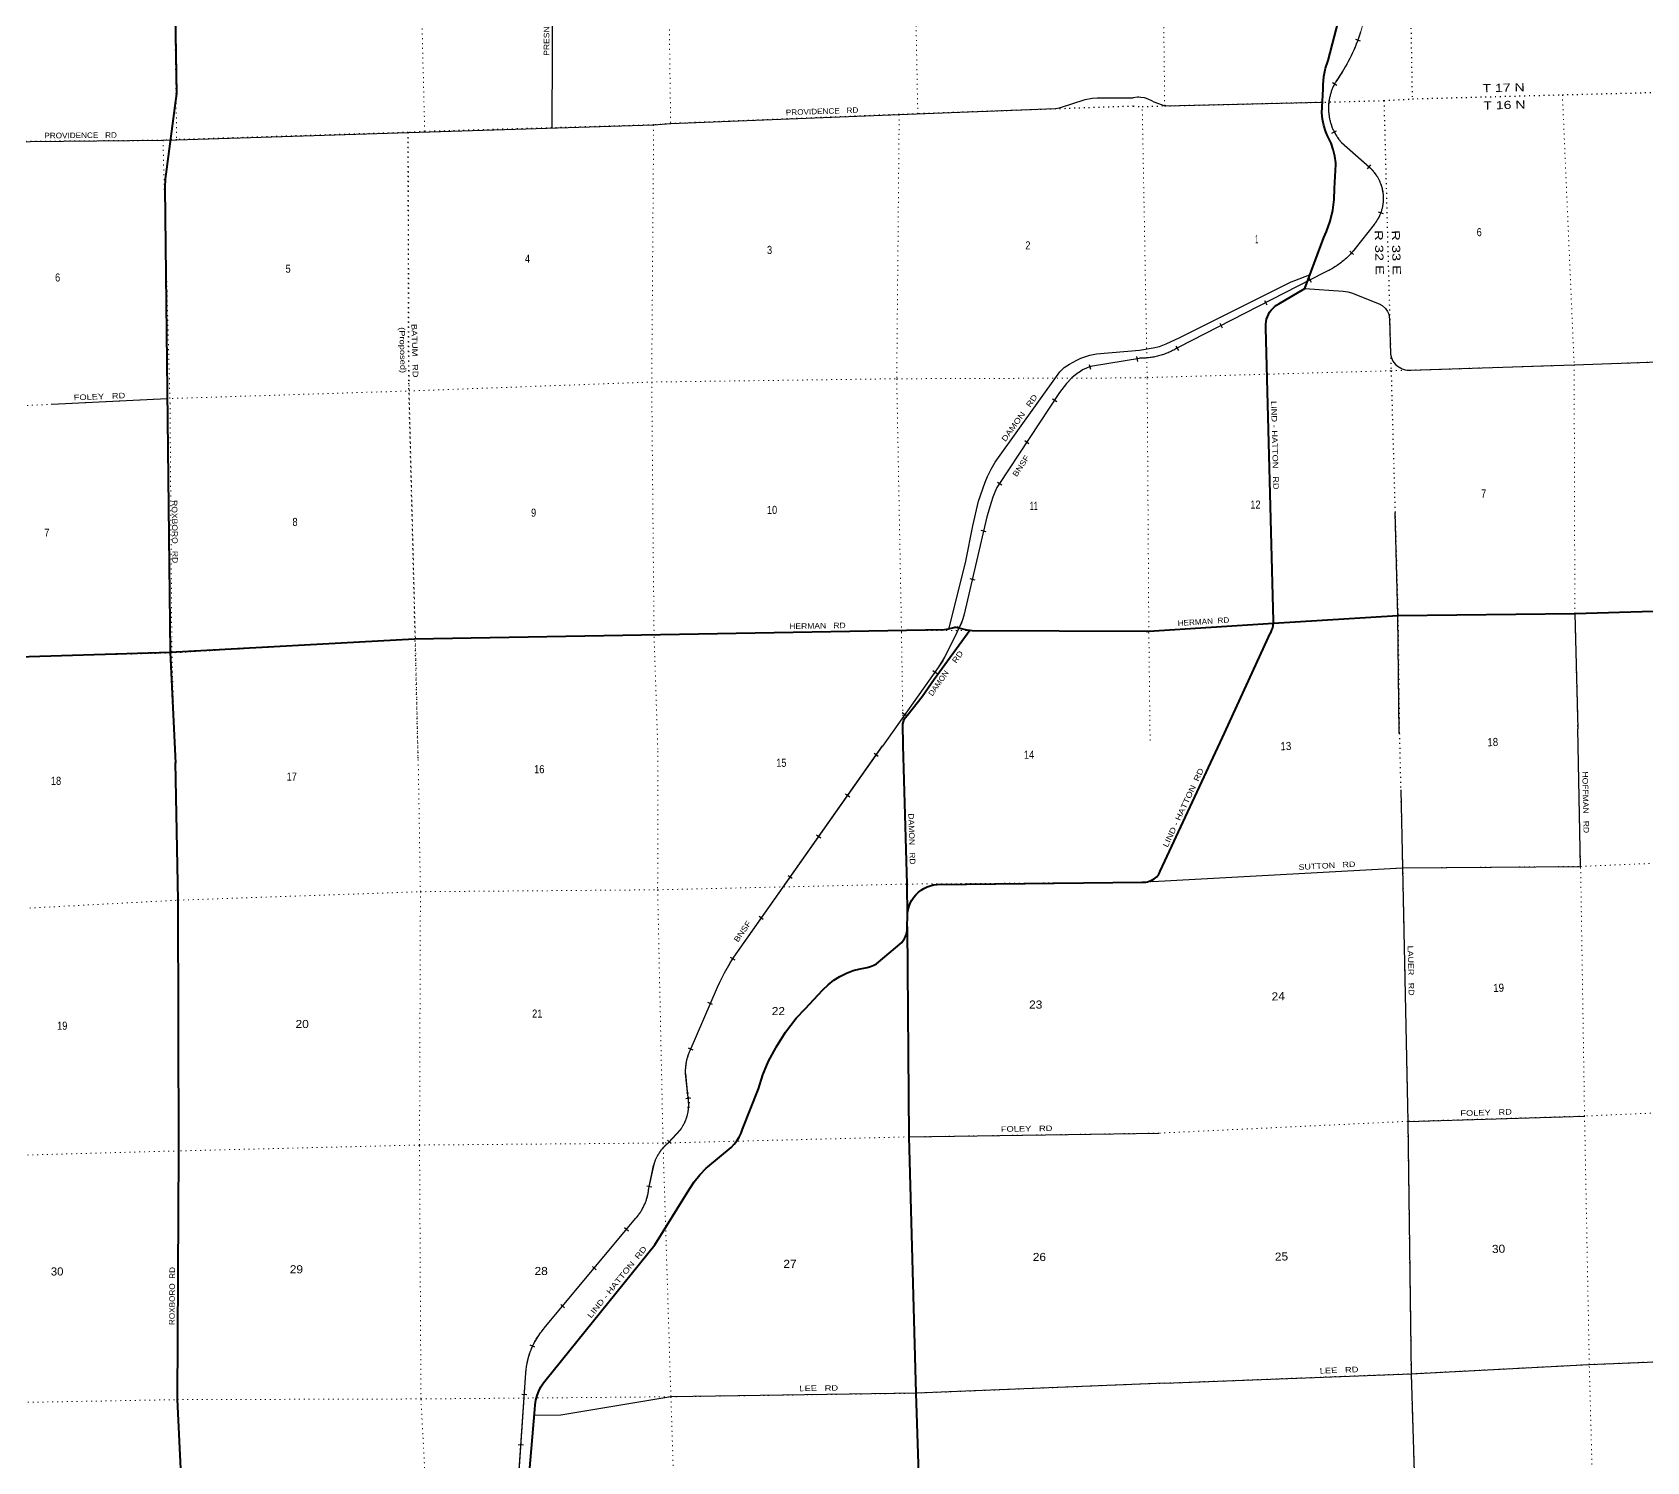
# Model space of a CAD drawing. Header units: feet. Extents: x 501257 to 757852, y -360805 to -170898.
# Drawn here: x 540894 to 575796, y -237715 to -206813 of the extents above; entities that cross this region are included whole.
import ezdxf
from ezdxf.enums import TextEntityAlignment as Align

# ---------------------------------------------------------------- set-up
doc = ezdxf.new("R2010")
doc.units = ezdxf.units.FT
doc.header["$LTSCALE"] = 70
doc.linetypes.add('DOTTED', pattern=[1.5, 0.3, -1.2])
for name, color, linetype, lineweight in [('26', 7, 'Continuous', 40), ('27', 7, 'Continuous', 13), ('29', 7, 'Continuous', 25), ('30', 7, 'Continuous', 25), ('34', 7, 'Continuous', 25), ('6', 7, 'DOTTED', 25), ('7', 7, 'DOTTED', 13)]:
    doc.layers.add(name, color=color, linetype=linetype, lineweight=lineweight)

msp = doc.modelspace()

# ---------------------------------------------------------------- linework, layer by layer
at = {"layer": '26'}
for p, q in [((533595.86, -220515.4), (543873.44, -220217.16)), ((559808.45, -226115.83), (559813.21, -225942.92))]:
    msp.add_line(p, q, dxfattribs=at)
for points in [[(543773.69, -193824.76), (544008.36, -208140.41), (543986.21, -208294.62), (543777.5, -209882.92), (543769.18, -209981.66), (543762.39, -210166.89), (543873.44, -220217.16), (543988.2, -222611.88)], [(567725.51, -219585.33), (567726, -219547.05), (567565, -213200.05), (567563.01, -213176.12), (567562.59, -213121.98), (567567.84, -213068.1), (567578.7, -213015.05), (567595.04, -212963.43), (567616.68, -212913.81), (567643.39, -212866.71), (567674.88, -212822.67), (567710.8, -212782.16), (567750.76, -212745.63), (567794.32, -212713.47), (567841, -212686.05), (568407, -212353.05), (568813, -211250.05), (568872.8, -211117.37), (568952, -210892.81), (569007.29, -210661.2), (569038.07, -210425.09), (569044, -210187.05), (569076, -209671.05), (569073.5, -209633.93), (569054.18, -209489.65), (569019.89, -209348.17), (568971, -209211.05), (568892, -209048.05), (568856.2, -208963.29), (568813.24, -208830.47), (568784.4, -208693.89), (568770, -208555.05), (568800, -208041.05), (568801.1, -207946.89), (568817.55, -207767.59), (568852.64, -207591), (568906, -207419.05), (569635, -204621.05)], [(567725.51, -219585.33), (567729.31, -219585.09), (570417, -219424.05), (574242, -219377.05), (579565, -219221.05)], [(543873.44, -220217.16), (549153.05, -219922.21), (560612.8, -219726.8), (560658.76, -219719.86), (560701.04, -219709.13), (560813.17, -219676.96), (560835.36, -219673.09), (560862.62, -219674.38), (560915.95, -219685.2), (561059.51, -219722.89), (561130.11, -219735.45), (561162.23, -219739.02)], [(559722.27, -222229.72), (559716.78, -221763.44), (559728.33, -221716.5), (559738.34, -221680.65), (559766.44, -221636.72), (559806.63, -221585.25), (560131.34, -221168.52), (560391.45, -220796.69), (561162.23, -219739.02)], [(561162.23, -219739.02), (561165.17, -219739.35), (561214.81, -219742.26), (564977.69, -219763.12)], [(564977.69, -219763.12), (565032, -219758.94), (567725.51, -219585.33)], [(566623.97, -222060.97), (567662, -219799.05), (567673.92, -219777.45), (567694.11, -219732.93), (567709.52, -219686.55), (567720.01, -219638.81), (567725.45, -219590.23), (567725.51, -219585.33)], [(559813.21, -225942.92), (559812.94, -225905.64), (559808.05, -225227.27), (559722.27, -222229.72)], [(565110.67, -225132.71), (565147.12, -225111.96), (565175.75, -225091.41), (565202.07, -225067.99), (565225.8, -225041.95), (565246.68, -225013.56), (565264.48, -224983.15), (565279, -224951.05), (566623.97, -222060.97)], [(544298.44, -241916.46), (544033, -236373.32), (544064.55, -230994.98), (544050.59, -225575.64), (543987.61, -222599.6)], [(559813.21, -225942.92), (559815.77, -225849.62), (559828.39, -225777.31), (559848.5, -225706.72), (559875.87, -225638.61), (559910.22, -225573.75), (559951.15, -225512.82), (559998.24, -225456.51), (560050.95, -225405.43), (560108.71, -225360.14), (560170.88, -225321.13), (560236.8, -225288.84), (560305.73, -225263.62), (560376.91, -225245.73), (560449.58, -225235.39), (560453.32, -225235.07), (564889.22, -225187.33), (564927.62, -225188.01), (564965.89, -225184.68), (565003.6, -225177.37), (565040.33, -225166.15), (565075.7, -225151.16), (565103.15, -225136.31), (565110.67, -225132.71)], [(551595.34, -238527.16), (551757.57, -236588.35), (551762.87, -236485.87), (551778.85, -236384.5), (551805.34, -236285.36), (551842.05, -236189.54), (551888.57, -236098.07), (551944.4, -236011.97), (552005, -235936.57), (554352.66, -233022.78), (555094.57, -231829.04), (555201.05, -231663.66), (555324.23, -231510.33), (555462.76, -231370.7), (555499.8, -231337.97), (555999.87, -230920.76), (556065.91, -230852.28), (556124.44, -230777.28), (556174.8, -230696.58), (556216.45, -230611.05), (556246.68, -230528.91), (556594.64, -229656.67), (556685.71, -229351.84), (556808.15, -229058.2), (556960.62, -228778.96), (556977.94, -228751.18), (557177.57, -228427.91), (557409.9, -228127.28), (557601.26, -227921.46), (557986.7, -227513.57), (558098.26, -227403.99), (558220.66, -227306.68), (558352.56, -227222.69), (558492.52, -227152.96), (558639, -227098.23), (558790.4, -227059.12), (558870.31, -227045.13), (558943.59, -227031.29), (559015.03, -227009.87), (559083.84, -226981.1), (559143.72, -226948.69), (559692.93, -226487.77), (559724.12, -226447.37), (559750.91, -226403.94), (559773.02, -226357.94), (559790.19, -226309.89), (559802.25, -226260.3), (559804.91, -226244.82), (559808.45, -226115.83)], [(560184.58, -241697.4), (560004.07, -236234.44), (559847.5, -230692.23), (559814.82, -226165.83), (559808.45, -226115.83)]]:
    msp.add_lwpolyline(points, dxfattribs=at)
at = {"layer": '29'}
for p, q in [((565399.41, -208402.95), (568782.43, -208322.94)), ((568407, -212353.05), (569236.7, -212411.31)), ((541316.04, -214854.44), (543812.83, -214732.15)), ((574242, -219377.05), (574303.64, -221868.95)), ((565111.71, -225174.84), (564952.56, -225186.21)), ((570630, -230357.05), (574452, -230242.05)), ((559847.5, -230692.23), (565246.35, -230611.47))]:
    msp.add_line(p, q, dxfattribs=at)
for points in [[(552131.61, -208881.62), (552148.01, -205546.08), (552168.61, -205408.67), (552205.99, -205267.15), (552499.99, -204137.97), (552580.12, -203772.04), (552594.21, -203748.29), (552627.68, -203731.54), (552705.76, -203720.95), (554055.26, -203584.26), (554086.18, -203571.25), (554107.7, -203559.29), (554138.79, -203530.57), (554148.06, -203505.74), (554179.59, -203301.83), (554231.89, -203125.64), (554253.55, -203068.83), (554270.29, -203042.51), (554311.87, -203015.21), (554332.46, -203011.41), (554351.58, -203013.8), (554465.6, -203048), (554753.51, -203138.16)], [(533333.73, -209307.94), (538490.05, -209190.09), (538689.41, -209193.69), (543725.07, -209147), (544015.76, -209138.75), (549026.63, -208976.07), (554325.21, -208814.9), (554699.83, -208786.42), (559635.8, -208590.76), (563013.35, -208458.82), (563100.26, -208448.32), (563654.69, -208266.9), (563810.54, -208236.92), (563912.43, -208230.92), (564692.15, -208232.61)], [(565399.41, -208402.95), (565366.15, -208400.18), (565324.41, -208389.74), (565145.46, -208321.36), (565094.85, -208297.88), (565029.64, -208266.03), (564984.25, -208245.68), (564938.86, -208231.58), (564861.12, -208220.62), (564817.82, -208215.92), (564783.9, -208216.45), (564692.15, -208232.61)], [(564827.26, -213688.3), (565126.68, -213637.15), (565260.24, -213607.92), (565406.33, -213549.46), (565702.67, -213407.48), (568035.86, -212242.43), (568106.81, -212209.03), (568186.11, -212175.62), (568507.5, -212058.7)], [(569236.7, -212411.31), (569334.97, -212423.04), (569415.32, -212444.96), (570012.18, -212682.98), (570077.91, -212719.52), (570149.91, -212783.2), (570194.78, -212846.89), (570220.87, -212908.48), (570231.3, -212956.5), (570237.57, -213021.22), (570258.43, -213768.69), (570276.17, -213851.17), (570308.52, -213919.02), (570363.82, -213991.06), (570425.39, -214040.12), (570509.91, -214087.11), (570575.65, -214111.11), (570614.26, -214114.25), (570692.99, -214116.55)], [(570692.99, -214116.55), (574227, -214004.05), (579495, -213811.05), (584833.35, -213515.05)], [(560712.22, -219694.57), (561074.21, -218245.37), (561225.72, -217483.51), (561352.42, -216952.36), (561491.1, -216536.07), (561543.7, -216416.45), (561622.21, -216259.5), (561711.07, -216105.43), (563105.01, -214155.58), (563203.05, -214062.25), (563317.82, -213985.69), (563475.63, -213899.56), (563564.08, -213858.91), (563757.76, -213794.3), (563898.82, -213763.21), (564827.26, -213688.3)], [(570447.21, -221965.7), (570417, -219424.05), (570358.82, -217197.47)], [(565111.71, -225174.85), (570518, -224879.05), (574367, -224846.05), (574303.64, -221868.95)], [(570477, -223190.05), (570518, -224879.05), (570630, -230357.05), (570702, -235812.05), (570869, -241243.05), (570914, -246503.05)], [(565380.19, -236016.16), (570702, -235812.05), (574554, -235613.05), (579921, -235394.05), (585284, -235184.05), (590575, -234987.05)], [(565380.19, -236016.16), (560004.07, -236234.44), (554698.72, -236311.1)], [(554698.72, -236311.1), (552319.4, -236709.34), (551737.03, -236715.87)]]:
    msp.add_lwpolyline(points, dxfattribs=at)
at = {"layer": '29', "linetype": 'DOTTED'}
msp.add_lwpolyline([(549235.93, -222502.4), (549031.79, -214349.07), (549019.13, -208976.4)], dxfattribs=at)
at = {"layer": '34'}
for p, q in [((569497.91, -206962.38), (569601.77, -207000.42)), ((569001.1, -207900.28), (569098.51, -207952.68)), ((568990.97, -208995.29), (569088.92, -208943.92)), ((569756.82, -209764.36), (569830.16, -209681.57)), ((569992.4, -210694.66), (570095.99, -210733.42)), ((569376.6, -211542.57), (569459.32, -211616)), ((568489.58, -212118.85), (568539.96, -212217.31)), ((567536.26, -212609.59), (567586.64, -212708.05)), ((566568.47, -213101.86), (566618.86, -213200.33)), ((565612.63, -213596.18), (565670.14, -213690.66)), ((564767.56, -213818.45), (564785.78, -213927.55)), ((563742.03, -213992.45), (563772.13, -214098.89)), ((562948.33, -214735.99), (563040.65, -214796.93)), ((562348.01, -215640.74), (562440.32, -215701.67)), ((561759.52, -216537.02), (561851.84, -216597.95)), ((561402.73, -217576.74), (561510.51, -217601.63)), ((561164.04, -218622.05), (561271.81, -218646.93)), ((560881.8, -219656.36), (560982.45, -219702.24)), ((560364.4, -220613.34), (560454.71, -220677.2)), ((559701.68, -221517.64), (559791.99, -221581.5)), ((559183.71, -222467.81), (559093.31, -222404.08)), ((558568.09, -223345.67), (558477.68, -223281.94)), ((557940.37, -224231.63), (557849.96, -224167.9)), ((557324.74, -225109.49), (557234.33, -225045.76)), ((556697.02, -225995.44), (556606.62, -225931.72)), ((556085.82, -226871.68), (555991.32, -226814.19)), ((555602, -227833.79), (555500.48, -227789.9)), ((555178.91, -228819), (555077.38, -228775.1)), ((555130.08, -229855.27), (555020.56, -229870.82)), ((554703.95, -230838.67), (554622.71, -230763.61)), ((554284.2, -231777.64), (554176.01, -231754.61)), ((553783.29, -232730.96), (553698.31, -232660.16)), ((553086.21, -233563.45), (553001.24, -233492.64)), ((552401.84, -234388.84), (552316.87, -234318.04)), ((551758.17, -235241.79), (551658.09, -235194.71)), ((551588.65, -236272.74), (551478.3, -236265.16)), ((551511.59, -237355.8), (551401.24, -237348.21))]:
    msp.add_line(p, q, dxfattribs=at)
at = {"layer": '34', "lineweight": 13}
for p, q in [((569197.54, -209197.45), (569801.52, -209732.49)), ((569900.86, -210969.87), (569494.56, -211485.97)), ((568830.22, -212007.57), (565662.33, -213628.56)), ((556059.55, -226806.91), (559277.15, -222242.4)), ((555115.44, -228824.41), (555707.21, -227455.63)), ((555064.53, -229792.96), (555018.89, -229324.81)), ((554646.37, -230818.31), (554906.42, -230536.89)), ((554223.14, -231807.53), (554327.98, -231314.96)), ((551963.19, -234827.62), (553937.38, -232458.39)), ((550930.68, -245027.63), (551565.45, -235791.94))]:
    msp.add_line(p, q, dxfattribs=at)
at = {"layer": '34'}
for points in [[(569610.8, -206812.66), (569589.08, -206877.63), (569566.31, -206941.94), (569542.69, -207006.45), (569517.64, -207070.21), (569491.53, -207133.3), (569464.2, -207196.49), (569435.9, -207258.63), (569406.84, -207320.59), (569376.26, -207382.17), (569344.72, -207442.71), (569312.04, -207502.95), (569278.69, -207562.64), (569243.82, -207621.93), (569208.37, -207680.29), (569171.4, -207738.28), (569133.86, -207795.3), (569095.17, -207852.05), (569075.02, -207880.48), (569065.09, -207897.28), (569055.58, -207914.25), (569046.36, -207931.4), (569037.27, -207948.74), (569028.63, -207966.23), (569020.33, -207983.79), (569012.15, -208001.57), (569004.43, -208019.47), (568997.05, -208037.45), (568989.9, -208055.7), (568983.14, -208073.94), (568976.59, -208092.28), (568970.42, -208110.86), (568964.64, -208129.41), (568959.16, -208148.14), (568953.92, -208166.88), (568949.08, -208185.86), (568944.53, -208204.77), (568940.37, -208223.9), (568936.51, -208242.95), (568932.94, -208262.17), (568929.79, -208281.38), (568926.96, -208300.66), (568924.39, -208319.96), (568922.26, -208339.39), (568920.39, -208358.84), (568918.91, -208378.29), (568917.68, -208397.74), (568916.95, -208417.22), (568916.47, -208436.74), (568916.29, -208456.17), (568916.46, -208475.68), (568917.04, -208495.17), (568917.95, -208514.73), (568919.08, -208534.16), (568920.71, -208553.63), (568922.64, -208573.03), (568924.82, -208592.45), (568927.37, -208611.67), (568930.36, -208631.06), (568933.55, -208650.29), (568937.22, -208669.41), (568941.03, -208688.5), (568945.33, -208707.62), (568949.92, -208726.51), (568954.8, -208745.33), (568960.03, -208764.21), (568965.68, -208782.84), (568971.49, -208801.43), (568977.75, -208819.89), (568984.26, -208838.38), (568991.1, -208856.54), (568998.34, -208874.69), (569005.79, -208892.7), (569013.54, -208910.63), (569021.73, -208928.29), (569030.16, -208945.97), (569038.85, -208963.42), (569047.91, -208980.7), (569057.24, -208997.74), (569066.88, -209014.72), (569076.72, -209031.55), (569086.99, -209048.12), (569097.47, -209064.56), (569108.31, -209080.82), (569119.36, -209096.95), (569130.74, -209112.75), (569142.33, -209128.42), (569154.19, -209143.85), (569166.41, -209159.12), (569178.8, -209174.09), (569191.5, -209188.99), (569198.32, -209196.67), (569802.26, -209731.67), (569813.96, -209742.36), (569825.36, -209753.25), (569836.56, -209764.34), (569847.71, -209775.64), (569858.57, -209787.13), (569869.16, -209798.77), (569879.7, -209810.61), (569889.93, -209822.66)], [(569889.93, -209822.66), (569899.92, -209834.83), (569909.79, -209847.28), (569919.34, -209859.81), (569928.77, -209872.46), (569937.96, -209885.39), (569946.83, -209898.41), (569955.52, -209911.61), (569964.02, -209924.9), (569972.27, -209938.45), (569980.28, -209952.02), (569988.04, -209965.86), (569995.54, -209979.7), (570002.87, -209993.75), (570009.87, -210007.89), (570016.63, -210022.16), (570023.2, -210036.5), (570029.45, -210051.06), (570035.52, -210065.69), (570041.28, -210080.4), (570046.84, -210095.18), (570052.03, -210110.11), (570057.03, -210125.1), (570061.77, -210140.12), (570066.27, -210155.28), (570070.44, -210170.52), (570074.37, -210185.89), (570078.1, -210201.21), (570081.46, -210216.7), (570084.56, -210232.17), (570087.47, -210247.73), (570090.06, -210263.24), (570092.34, -210278.96), (570094.42, -210294.63), (570096.12, -210310.31), (570097.7, -210326), (570098.89, -210341.85), (570099.82, -210357.56), (570100.5, -210373.3), (570100.92, -210389.18), (570100.96, -210404.95), (570100.87, -210420.72), (570100.4, -210436.52), (570099.73, -210452.39), (570098.74, -210468.08), (570097.44, -210483.86), (570095.92, -210499.57), (570094.17, -210515.31), (570092.02, -210530.94), (570089.68, -210546.63), (570087.08, -210562.21), (570084.16, -210577.75), (570080.97, -210593.17), (570077.53, -210608.61), (570073.89, -210623.99), (570069.86, -210639.27), (570065.64, -210654.48), (570061.09, -210669.65), (570056.36, -210684.76), (570051.29, -210699.71), (570046.02, -210714.6), (570040.5, -210729.37), (570034.64, -210744.09), (570028.59, -210758.63), (570022.28, -210773.19), (570015.71, -210787.5), (570008.88, -210801.82), (570001.77, -210815.91), (569994.48, -210829.94), (569986.98, -210843.78), (569979.16, -210857.58), (569971.07, -210871.14), (569962.84, -210884.57), (569954.29, -210897.96), (569945.61, -210911.09), (569936.66, -210924.12), (569927.38, -210936.97), (569918.03, -210949.63), (569908.41, -210962.18), (569901.72, -210970.55), (569495.42, -211486.65), (569475.69, -211511.33), (569455.5, -211535.41), (569434.89, -211559.16), (569413.87, -211582.82), (569392.41, -211605.9), (569370.64, -211628.5), (569348.46, -211651.01), (569325.84, -211672.94), (569302.89, -211694.39), (569279.42, -211715.64), (569255.75, -211736.28), (569231.78, -211756.7), (569207.26, -211776.66), (569182.53, -211796), (569157.38, -211815.01), (569132.05, -211833.65), (569106.17, -211851.85), (569080.22, -211869.54), (569053.7, -211886.78), (569027.13, -211903.52)], [(569027.13, -211903.52), (569000.12, -211919.91), (568972.92, -211935.69), (568945.41, -211950.99), (568917.72, -211965.92), (568889.58, -211980.27), (568861.27, -211994.25), (568832.76, -212007.61), (568830.7, -212008.56), (565662.87, -213629.52), (565639.83, -213643.55), (565616.55, -213656.99), (565593.04, -213670.03), (565569.23, -213682.9), (565545.23, -213695.16), (565521.12, -213706.94), (565496.72, -213718.55), (565472.11, -213729.55), (565447.4, -213740.07), (565422.32, -213750.27), (565397.26, -213759.92), (565372.03, -213769.31), (565346.48, -213778.17), (565320.94, -213786.48), (565295.18, -213794.39), (565269.37, -213801.96), (565243.24, -213809), (565217.21, -213815.62), (565190.85, -213821.71), (565164.6, -213827.38), (565138.1, -213832.65), (565111.63, -213837.36), (565085.05, -213841.61), (565058.43, -213845.51), (565031.62, -213848.79), (565004.78, -213851.74), (564977.96, -213854.14), (564951.1, -213856.18), (564924.19, -213857.54), (564897.24, -213858.55), (564831.51, -213859.99)], [(564828.17, -213862.49), (563811.69, -214032.2), (563746.49, -214047.98), (563686.76, -214070.66), (563600.27, -214111.53), (563554.63, -214142.77), (563485.33, -214189.67), (563367.09, -214284.7), (563250.27, -214407.41), (563101.25, -214603.45), (561791.92, -216587.05), (561747.47, -216656.8), (561700.96, -216755.83), (561658.51, -216863.66), (561620.98, -216980.68), (561528.5, -217286.33), (561041.6, -219394.97), (561012.49, -219494.81), (560978.78, -219581.55), (560884.36, -219788.67), (560638.66, -220286.58), (560575.71, -220397.78), (560476.69, -220545.45), (559276.36, -222242.91)], [(555084.17, -229950.33), (555083.26, -229934.26), (555082.17, -229918.29), (555080.7, -229902.37), (555079.1, -229886.46), (555077.09, -229870.5), (555074.84, -229854.69), (555072.34, -229838.93), (555069.57, -229823.08), (555066.42, -229807.41), (555063.44, -229793.13), (555017.79, -229324.88), (555017.08, -229305.57), (555016.81, -229286.38), (555016.87, -229267.17), (555017.14, -229247.84), (555017.86, -229228.6), (555018.92, -229209.46), (555020.19, -229190.2), (555021.91, -229171.03), (555023.97, -229151.95), (555026.34, -229132.75), (555029.06, -229113.77), (555031.99, -229094.77), (555035.38, -229075.75), (555039.1, -229056.93), (555043.15, -229038.1), (555047.42, -229019.38), (555052.15, -229000.63), (555057.09, -228982.09), (555062.48, -228963.55), (555068.09, -228945.2), (555074.04, -228926.84), (555080.32, -228908.69), (555086.95, -228890.63), (555093.8, -228872.69), (555101.08, -228854.82), (555108.6, -228837.06), (555114.43, -228823.97), (555706.21, -227455.17), (555756.09, -227351.16), (555808.07, -227248.89), (555861.84, -227147.47), (555917.08, -227046.01), (555974.43, -226946.27), (556033.28, -226847.98), (556058.63, -226806.31), (559276.25, -222241.77)], [(554097.56, -232222.23), (554106.76, -232203.97), (554115.72, -232185.66), (554124.32, -232167.04), (554132.59, -232148.43), (554140.51, -232129.52), (554148.11, -232110.63), (554155.43, -232091.51), (554162.34, -232072.33), (554168.91, -232053), (554175.22, -232033.61), (554181.1, -232014), (554186.74, -231994.33), (554191.95, -231974.59), (554196.92, -231954.79), (554201.37, -231934.86), (554205.57, -231914.85), (554209.45, -231894.87), (554212.97, -231874.74), (554216.09, -231854.56), (554218.86, -231834.24), (554221.39, -231814.01), (554222.05, -231807.36), (554326.91, -231314.71), (554331.13, -231298.71), (554335.68, -231282.92), (554340.5, -231267.2), (554345.54, -231251.43), (554350.91, -231235.85), (554356.54, -231220.44), (554362.37, -231204.97), (554368.54, -231189.7), (554374.97, -231174.58), (554381.7, -231159.44), (554388.65, -231144.57), (554395.77, -231129.73), (554403.27, -231114.99), (554411, -231100.5), (554419, -231086.09), (554427.16, -231071.8), (554435.69, -231057.63), (554444.35, -231043.67), (554453.38, -231029.81), (554462.54, -231016.18), (554471.97, -231002.62), (554481.65, -230989.32), (554491.56, -230976.17), (554501.63, -230963.17), (554512.05, -230950.35), (554522.62, -230937.67), (554533.42, -230925.24), (554544.39, -230912.95), (554555.67, -230900.93), (554567.11, -230889.06), (554578.69, -230877.42), (554590.52, -230865.93), (554602.58, -230854.71), (554614.88, -230843.65), (554627.22, -230832.78), (554639.9, -230822.2), (554645.61, -230817.51), (554905.57, -230536.19), (554915, -230523.26), (554924.12, -230510.15), (554933.01, -230496.87), (554941.81, -230483.41), (554950.27, -230469.81), (554958.44, -230456.11), (554966.53, -230442.24), (554974.26, -230428.22), (554981.72, -230414.1), (554989.01, -230399.75), (554995.97, -230385.39), (555002.79, -230370.91), (555009.3, -230356.22), (555015.49, -230341.51), (555021.46, -230326.65), (555027.22, -230311.73), (555032.68, -230296.61), (555037.9, -230281.52), (555042.82, -230266.22), (555047.48, -230250.96), (555051.91, -230235.53), (555056.02, -230220.09), (555059.85, -230204.54), (555063.49, -230188.97), (555066.76, -230173.26), (555069.85, -230157.51), (555072.6, -230141.75), (555075.14, -230125.95), (555077.28, -230110.08), (555079.22, -230094.17), (555080.91, -230078.29), (555082.3, -230062.34), (555083.38, -230046.37), (555084.18, -230030.3), (555084.8, -230014.33), (555085.01, -229998.29), (555084.97, -229982.29), (555084.73, -229966.25), (555084.17, -229950.33)], [(550929.58, -245027.55), (551564.35, -235791.86), (551566.31, -235763.56), (551568.92, -235735.45), (551572, -235707.37), (551575.42, -235679.15), (551579.48, -235651.14), (551584.01, -235623.32), (551588.88, -235595.36), (551594.38, -235567.6), (551600.36, -235540.03), (551606.83, -235512.33), (551613.77, -235484.98), (551621.03, -235457.67), (551628.95, -235430.37), (551637.31, -235403.44), (551646.18, -235376.55), (551655.35, -235349.84), (551665.17, -235323.16), (551675.3, -235296.83), (551686.07, -235270.55), (551697.14, -235244.6), (551708.7, -235218.69), (551720.73, -235193.13), (551733.23, -235167.77), (551746.04, -235142.58), (551759.49, -235117.6), (551773.25, -235092.81), (551787.48, -235068.36), (551802.02, -235044.09), (551817.2, -235020.19), (551832.67, -234996.49), (551848.46, -234973.12), (551864.73, -234949.94), (551881.45, -234927.12), (551898.65, -234904.49), (551915.99, -234882.19), (551933.96, -234860.26), (551952.23, -234838.68), (551962.35, -234826.91), (553936.54, -232457.68), (553950, -232442.22), (553963.02, -232426.54), (553975.78, -232410.65), (553988.44, -232394.5), (554000.66, -232378.13), (554012.54, -232361.62), (554024.33, -232344.87), (554035.7, -232327.9), (554046.71, -232310.78), (554057.55, -232293.34), (554067.96, -232275.84), (554078.2, -232258.19), (554088.09, -232240.24), (554097.56, -232222.23)]]:
    msp.add_lwpolyline(points, dxfattribs=at)
at = {"layer": '34', "lineweight": 13}
msp.add_lwpolyline([(564827.99, -213861.41), (563811.45, -214031.13), (563733.69, -214053.12), (563686.34, -214069.64), (563599.72, -214110.57), (563554.01, -214141.86), (563484.68, -214188.78), (563366.34, -214283.89), (563249.43, -214406.7), (563100.35, -214602.81), (561791, -216586.45), (561746.5, -216656.27), (561699.95, -216755.39), (561657.47, -216863.29), (561619.93, -216980.35), (561527.44, -217286.05), (561040.54, -219394.69), (561011.45, -219494.46), (560977.77, -219581.12), (560883.37, -219788.2), (560637.69, -220286.07), (560574.77, -220397.2), (560475.78, -220544.83), (559275.46, -222242.27)], dxfattribs=at)
for centre, radius, start, end in [((565875.33, -205607.27), 3923.88, 324.60768, 346.1184), ((570033.77, -208454.54), 1118.57, 149.08648, 221.61809), ((569195.53, -210403.82), 904.38, 321.25189, 47.92812), ((568079.13, -210367.07), 1804.27, 294.60024, 321.67351), ((564852.6, -212315.33), 1542.8, 269.11763, 301.65791), ((561664.75, -230271.31), 6589.41, 148.28106, 154.70341), ((556119.58, -229277.67), 1101.7, 155.70603, 182.45242), ((554167.5, -229991.07), 918.65, 323.54813, 12.45442), ((555241.24, -231550.04), 943.03, 129.1095, 165.56465), ((553058.21, -231684.23), 1171.44, 318.63416, 353.95809), ((553182.7, -235894.8), 1620.52, 138.81123, 176.36074)]:
    msp.add_arc(centre, radius, start, end, dxfattribs=at)
at = {"layer": '34', "linetype": 'DOTTED', "lineweight": 100}
msp.add_arc((553974.37, -229973.83), 1109.94, 355.23166, 12.46928, dxfattribs=at)
at = {"layer": '6'}
for points in [[(569892.52, -176178.11), (569890, -176258.05), (570056, -181570.05), (570214, -186939.05), (570398, -192259.05), (570555, -197586.05), (570630, -202941.05), (570726, -208256.05)], [(564696.59, -208411.81), (564890, -208419.05), (565375, -208404.05), (570114, -208290.05), (570732, -208251.05), (573973, -208163.05), (576060, -208110.05), (579285, -208039.05), (581431, -207937.05), (584377, -207880.05), (584648, -207878.05), (586737, -207791.05), (589848, -207598.05), (592075, -207597.05), (595466, -207547.05), (596058.51, -207493.07)], [(570114, -208290.05), (570269, -214130.05), (570417, -219424.05), (570447.21, -221965.7)], [(564696.59, -208411.81), (560042.38, -208574.36), (559635.01, -208590.08), (554694.52, -208786.83), (554326.54, -208816.13), (549380.92, -208958.63), (549020.79, -208977.71), (544015.06, -209135.48), (543711.26, -209151.45), (538668.47, -209193.47), (538484.17, -209191.97), (533333.73, -209307.94)], [(570447.21, -221965.7), (570518, -224879.05), (570630, -230357.05), (570702, -235812.05), (570869, -241243.05), (570914, -246503.05), (571051, -251612.05), (571161, -257085.05), (571310, -262360.05), (571395.58, -267727.95)]]:
    msp.add_lwpolyline(points, dxfattribs=at)
at = {"layer": '7'}
for points in [[(553925.75, -176572.13), (553905.7, -176900.71), (554102.93, -182114.93), (554186.82, -187539.34), (554433.1, -192744.42), (554518.53, -198026.62), (554619.25, -203390.43), (554694.52, -208786.83)], [(560037.52, -208575.07), (559931.85, -203173.63), (559791.39, -197933.38), (559659.9, -192546.95), (559489.7, -187335.55), (559413.69, -182001.55), (559249.78, -176703.48), (559257.44, -176441.8)], [(565375, -208404.05), (565313, -203111.05), (565184, -197763.05), (565023, -192382.05), (564844, -186976.05), (564702, -181769.05), (564549, -176432.05), (564556.55, -176311.03)], [(543236.35, -176829.64), (543246.98, -177251.98), (543416.32, -182596.12), (543581.17, -187715.4), (543758.46, -193115.94), (543849.42, -198370.8), (543933.35, -203718.03), (544015.14, -209139.5)], [(549377.27, -208956.58), (549241.47, -203575.56), (549164.35, -198791.53)], [(573973, -208163.05), (574227, -214004.05), (574242, -219377.05), (574303.64, -221868.95)], [(559635.01, -208590.08), (559581.76, -214302.95), (559684.92, -219783.34), (559722.27, -222229.72)], [(565059, -222120.05), (565032, -219775.05), (564996, -214277.05), (564890, -208419.05)], [(549020.83, -208979.72), (549039.18, -214532.59), (549175.53, -219922.12), (549232.52, -222488.38)], [(554326.54, -208816.13), (554284.28, -214375.82), (554335.54, -219879.36), (554418.25, -222352.68)], [(543719.23, -209147.27), (543870.84, -214832), (543911.51, -220210.96), (543982.49, -222616.68)], [(564842.02, -214284.28), (564996, -214277.05), (570269, -214130.05), (574227, -214004.05), (579495, -213811.05), (584759, -213514.05), (590101, -213333.05), (595443, -213180.05), (596206.68, -213161.2)], [(533467.96, -215046.92), (538577.5, -214988.38), (543812.83, -214732.15), (549037.68, -214567.07), (554280.21, -214373.89), (559581.76, -214302.95), (564842.02, -214284.28)], [(596347.74, -218557.52), (595499, -218594.05), (590203, -218774.05), (584889, -218994.05), (579565, -219221.05), (574242, -219377.05), (570417, -219424.05), (564977.69, -219763.12)], [(564977.69, -219763.12), (559685.02, -219743.29), (554335.69, -219833.25), (549144.35, -219930.04), (543881.72, -220231.67), (538633.98, -220369.96), (533595.86, -220515.4)], [(575271.11, -267630.76), (575264, -267450.05), (575112, -262008.05), (575072, -256569.05), (575029, -251336.05), (574850, -246125.05), (574698, -241031.05), (574554, -235613.05), (574452, -230242.05), (574367, -224846.05), (574302.29, -221868.98)], [(560852.16, -267916.78), (560688.35, -262685.05), (560513.38, -257344.84), (560368.79, -252080.32), (560208.89, -246844.45), (560184.58, -241697.4), (560004.07, -236234.44), (559847.5, -230692.23), (559808.05, -225227.27), (559722.27, -222229.72)], [(543987.61, -222599.6), (544050.59, -225575.64), (544064.55, -230994.98), (544033, -236373.32), (544298.44, -241916.46), (544407.24, -247198.11), (544459.53, -252477.34), (544693.54, -257767.51), (544790.14, -263045.49), (544856.59, -268375.82)], [(549731.52, -249674.91), (549680.88, -247069.96), (549589.58, -241836.17), (549295.77, -236358.31), (549265.69, -230868.91), (549284.35, -225392.22), (549235.93, -222502.4)], [(554418.25, -222352.68), (554413.32, -225350.81), (554529.66, -230825.66), (554698.72, -236311.1), (554881.7, -241790.11), (554949.29, -246970.18), (555056.82, -252207.54), (555212.46, -257505.99), (555371.95, -262798.29), (555515.45, -268024.56)], [(565111.71, -225174.84), (570518, -224879.05), (574367, -224846.05), (579696, -224618.05), (584949, -224390.05), (590290, -224222.05), (595642, -223996.05), (596489.09, -223964.27)], [(533721.19, -225874.1), (538740.99, -225855.91), (544050.59, -225575.64), (549284.35, -225392.22), (554413.32, -225350.81), (559808.05, -225227.27), (564952.56, -225186.21), (565111.71, -225174.84)], [(596630.3, -229366.32), (595746, -229414.05), (590467, -229608.05), (585111, -229799.05), (579764, -230012.05), (574452, -230242.05), (570630, -230357.05), (565246.35, -230611.47)], [(565246.35, -230611.47), (559847.5, -230692.23), (554529.66, -230825.66), (549265.69, -230868.91), (544064.55, -230994.98), (538849.78, -231137.57), (533845.32, -231181.55)], [(565380.19, -236016.16), (570702, -235812.05), (574554, -235613.05), (579921, -235394.05), (585284, -235184.05), (590575, -234987.05), (595898, -234777.05), (596770.69, -234736.47)], [(533971.04, -236557.32), (538909.49, -236464.94), (544033, -236373.32), (549295.77, -236358.31), (554698.72, -236311.1), (560004.07, -236234.44), (565380.19, -236016.16)]]:
    msp.add_lwpolyline(points, dxfattribs=at)

# ---------------------------------------------------------------- texts
at = {"layer": '27'}
for s, rotation, width, p in [('LIND - HATTON   RD', 271.453, 1.25, (567675.2, -214783.9)), ('ROXBORO   RD', 270.633, 1.15, (543907.1, -216927.53)), ('HERMAN  RD', 3.688, 1.1, (565659.46, -219648.35)), ('HERMAN   RD', 0.977, 1.15, (557258.42, -219713.99)), ('RD', 53.917, 1.2, (560863.99, -220463.35)), ('DAMON', 55.026, 1.05, (560353.6, -221174.75)), ('LIND - HATTON  RD', 65.044, 1.25, (565437.71, -224444.09)), ('DAMON   RD', 271.639, 1.15, (559834.38, -223700.24)), ('LIND - HATTON  RD', 51.141, 1.3, (552973.54, -234622.89)), ('ROXBORO  RD', 89.664, 1.1, (543972.45, -234761.64))]:
    msp.add_text(s, height=120, rotation=rotation, dxfattribs=dict(at, width=width)).set_placement(p)
at = {"layer": '30'}
for s, rotation, width, p in [('PRESNELL   RD', 89.718, 1.15, (552072.69, -206628.15)), ('PROVIDENCE   RD', 1.932, 1.1, (557969.89, -208579.46)), ('PROVIDENCE   RD', 0.498, 1.1, (541939.33, -209099.5)), ('(Proposed)', 271.434, 1.25, (548841.47, -213685.48)), ('BATUM   RD', 271.434, 1.25, (549104.72, -213697.97)), ('FOLEY   RD', 2.441, 1.25, (542348.8, -214746.46)), ('DAMON   RD', 54.439, 1.25, (562282.89, -215185.19))]:
    msp.add_text(s, height=120, rotation=rotation, dxfattribs=dict(at, width=width)).set_placement(p, align=Align.CENTER)
for s, rotation, width, p in [('HOFFMAN   RD', 271.219, 1.15, (574403.36, -222794.49)), ('SUTTON   RD', 3.132, 1.2, (568272.08, -224921.81)), ('LAUER   RD', 271.171, 1.2, (570628.49, -226559.56)), ('FOLEY   RD', 1.723, 1.25, (571768.67, -230242.75)), ('FOLEY   RD', 0.857, 1.25, (561833.89, -230582.51)), ('LEE   RD', 2.196, 1.25, (568729.74, -235810.16)), ('LEE   RD', 0.828, 1.25, (557478.89, -236190.92))]:
    msp.add_text(s, height=120, rotation=rotation, dxfattribs=dict(at, width=width)).set_placement(p)
at = {"layer": '34', "width": 1.2}
msp.add_text('BNSF', height=120, rotation=56.572, dxfattribs=at).set_placement((562316.9, -216219.16), align=Align.CENTER)
msp.add_text('BNSF', height=120, rotation=54.819, dxfattribs=at).set_placement((556147.96, -226494.84))
at = {"layer": '6'}
for s, rotation, width, p in [('T 17 N', 1.555, 1.3, (572247.26, -208109.87)), ('T 16 N', 1.555, 1.3, (572265.23, -208484.52)), ('R 32 E', 271.52, 1.35, (569914.18, -211093.38)), ('R 33 E', 271.52, 1.35, (570281.43, -211095.14))]:
    msp.add_text(s, height=175, rotation=rotation, dxfattribs=dict(at, width=width)).set_placement(p)
at = {"layer": '7'}
for s, width, p in [('6', 0.85, (572119.33, -211220.39)), ('1', 0.4, (567331.01, -211372.02)), ('7', 0.85, (572216, -216870.05)), ('12', 0.85, (567225.66, -217111.02)), ('16', 0.85, (551743.36, -222831.53)), ('15', 0.85, (556976.13, -222692.28)), ('14', 0.85, (562330.74, -222517.8)), ('18', 0.85, (541296.37, -223082.32)), ('17', 0.85, (546391.94, -222992)), ('22', 1.1, (556879.92, -228061.06)), ('23', 1.1, (562443.74, -227919.4)), ('19', 0.85, (541430.2, -228376.43)), ('20', 1.1, (546585.13, -228339.68)), ('21', 0.85, (551698.79, -228115.36)), ('29', 1.1, (546460.28, -233642.24)), ('27', 1.1, (557130.81, -233525.14)), ('26', 1.1, (562523.28, -233376.08)), ('30', 1.05, (541293.53, -233689.28)), ('28', 1.1, (551752, -233679.32))]:
    msp.add_text(s, height=175, dxfattribs=dict(at, width=width)).set_placement(p)
for s, width, p in [('3', 0.85, (556832.69, -211605.08)), ('2', 0.85, (562417.61, -211506.27)), ('5', 0.85, (546424.28, -212010.85)), ('4', 0.85, (551599.99, -211793.42)), ('6', 0.85, (541441.34, -212200.37)), ('10', 0.85, (556886.32, -217225.3)), ('11', 0.65, (562544.8, -217136.89)), ('8', 0.85, (546573.58, -217485.45)), ('9', 0.85, (551731.58, -217285.33)), ('7', 0.85, (541208.01, -217720.23))]:
    msp.add_text(s, height=175, dxfattribs=dict(at, width=width)).set_placement(p, align=Align.CENTER)
for s, width, p in [('13', 0.9, (567880, -222335.05)), ('18', 0.9, (572353.15, -222248.21)), ('24', 1.1, (567689.41, -227745.51)), ('19', 0.9, (572480, -227561.05)), ('30', 1.1, (572452.76, -233205.31)), ('25', 1.1, (567759.18, -233371.77))]:
    msp.add_text(s, height=175, rotation=2.022, dxfattribs=dict(at, width=width)).set_placement(p)

doc.saveas('drawing.dxf')
